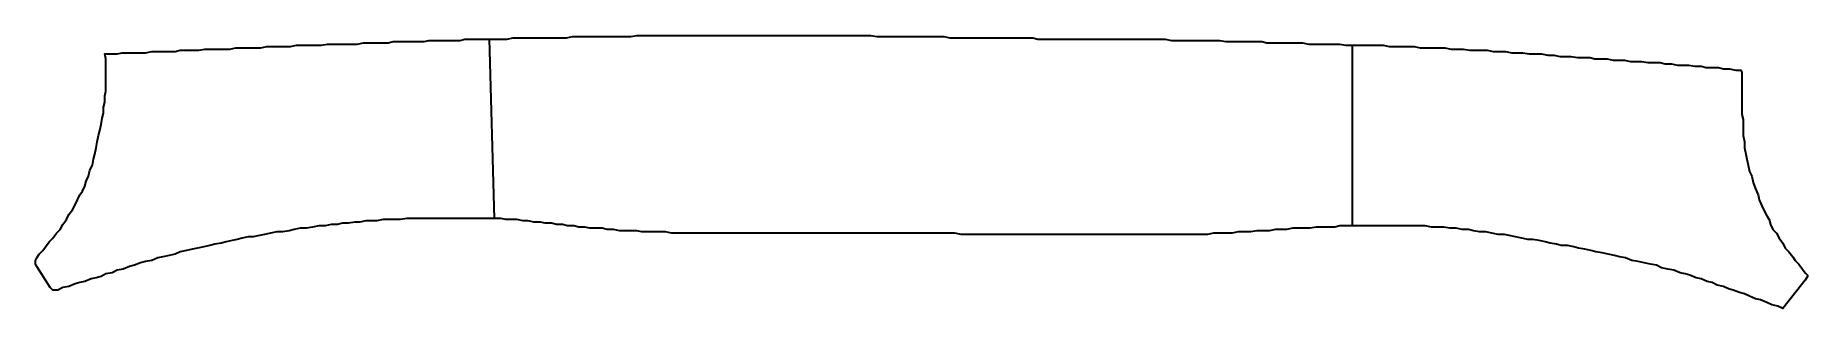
# Model space of a CAD drawing. Extents: x 0 to 1432, y -221 to 0.
import ezdxf

# ---------------------------------------------------------------- set-up
doc = ezdxf.new("R2010")
doc.units = 0
doc.linetypes.add('Solid', pattern=[0])
doc.layers.add('zone_0_q4', color=7, linetype='Continuous')

msp = doc.modelspace()

# ---------------------------------------------------------------- linework, layer by layer
at = {"color": 3, "linetype": 'Solid', "lineweight": 35}
msp.add_lwpolyline([(773, -2), (777, -2), (782, -2), (787, -2), (792, -2), (796, -2), (801, -2), (806, -2), (810, -3), (815, -3), (820, -3), (825, -3), (829, -3), (834, -3), (839, -3), (844, -3), (849, -3), (854, -3), (859, -3), (864, -3), (869, -3), (874, -3), (879, -3), (884, -3), (889, -3), (893, -3), (898, -3), (903, -3), (908, -3), (913, -3), (918, -4), (923, -4), (928, -4), (933, -4), (937, -4), (942, -4), (947, -4), (952, -4), (957, -4), (962, -5), (966, -5), (971, -5), (976, -5), (981, -5), (986, -5), (991, -5), (995, -6), (1000, -6), (1005, -6), (1010, -6), (1015, -6), (1020, -6), (1024, -6), (1029, -7), (1034, -7), (1039, -7), (1044, -7), (1049, -7), (1054, -7), (1059, -8), (1064, -8), (1069, -8), (1074, -8), (1079, -8), (1084, -8), (1089, -8), (1094, -9), (1099, -9), (1104, -9), (1109, -9), (1114, -9), (1119, -10), (1124, -10), (1129, -10), (1134, -10), (1139, -10), (1144, -11), (1149, -11), (1154, -11), (1159, -12), (1164, -12), (1168, -12), (1173, -12), (1178, -13), (1183, -13), (1188, -13), (1193, -14), (1198, -14), (1202, -14), (1207, -15), (1212, -15), (1217, -15), (1222, -16), (1227, -16), (1232, -17), (1236, -17), (1241, -17), (1246, -18), (1251, -18), (1256, -18), (1260, -19), (1265, -19), (1270, -19), (1275, -20), (1279, -20), (1284, -20), (1289, -21), (1294, -21), (1298, -21), (1303, -22), (1308, -22), (1313, -22), (1317, -23), (1322, -23), (1327, -24), (1332, -24), (1336, -24), (1341, -25), (1346, -25), (1350, -26), (1355, -26), (1360, -26), (1364, -27), (1369, -27), (1374, -28), (1378, -28), (1379, -30), (1379, -33), (1379, -38), (1379, -42), (1379, -46), (1379, -50), (1379, -55), (1379, -59), (1379, -64), (1380, -68), (1380, -72), (1380, -77), (1380, -81), (1381, -86), (1381, -91), (1382, -96), (1383, -100), (1384, -105), (1385, -110), (1387, -114), (1388, -119), (1390, -124), (1392, -129), (1393, -133), (1395, -138), (1397, -142), (1399, -146), (1401, -149), (1402, -153), (1404, -157), (1407, -160), (1409, -164), (1412, -168), (1414, -172), (1417, -175), (1420, -179), (1422, -182), (1425, -185), (1428, -189), (1430, -192), (1432, -194), (1432, -195), (1430, -198), (1412, -221), (1408, -219), (1403, -218), (1399, -216), (1394, -214), (1390, -213), (1385, -211), (1381, -209), (1377, -208), (1372, -206), (1368, -205), (1364, -203), (1359, -202), (1355, -200), (1351, -199), (1346, -197), (1342, -196), (1337, -194), (1333, -193), (1329, -192), (1324, -190), (1319, -189), (1314, -188), (1310, -186), (1305, -185), (1300, -184), (1295, -183), (1290, -182), (1285, -180), (1280, -179), (1276, -178), (1271, -177), (1266, -176), (1261, -175), (1257, -174), (1252, -173), (1247, -172), (1243, -171), (1238, -170), (1233, -170), (1229, -169), (1224, -168), (1220, -167), (1215, -166), (1210, -165), (1206, -165), (1201, -164), (1196, -163), (1191, -162), (1187, -161), (1182, -161), (1177, -160), (1172, -159), (1167, -159), (1162, -158), (1158, -157), (1153, -157), (1148, -156), (1143, -156), (1138, -155), (1133, -155), (1128, -155), (1123, -154), (1119, -154), (1114, -154), (1109, -154), (1104, -154), (1099, -154), (1094, -154), (1089, -154), (1084, -154), (1079, -154), (1074, -154), (1069, -154), (1064, -154), (1059, -154), (1054, -154), (1050, -155), (1045, -155), (1040, -155), (1035, -155), (1030, -156), (1026, -156), (1021, -156), (1016, -156), (1011, -157), (1006, -157), (1002, -157), (997, -158), (992, -158), (987, -158), (982, -159), (977, -159), (972, -159), (967, -160), (962, -160), (957, -160), (952, -160), (947, -161), (943, -161), (938, -161), (933, -161), (928, -161), (924, -161), (919, -161), (914, -161), (909, -161), (904, -161), (900, -161), (895, -161), (890, -161), (885, -161), (880, -161), (875, -161), (870, -161), (865, -161), (861, -161), (856, -161), (851, -161), (846, -161), (841, -161), (836, -161), (831, -161), (826, -161), (821, -161), (816, -161), (812, -161), (807, -161), (802, -161), (797, -161), (792, -161), (787, -161), (782, -161), (777, -161), (772, -161), (767, -161), (762, -161), (758, -161), (753, -161), (748, -161), (743, -160), (738, -160), (733, -160), (728, -160), (723, -160), (718, -160), (714, -160), (709, -160), (704, -160), (699, -160), (694, -160), (689, -160), (685, -160), (680, -160), (675, -160), (670, -160), (666, -160), (661, -160), (656, -160), (651, -160), (647, -160), (642, -160), (637, -160), (633, -160), (628, -160), (623, -160), (618, -160), (614, -160), (609, -160), (604, -160), (599, -160), (595, -160), (590, -160), (585, -160), (580, -160), (576, -160), (571, -160), (566, -160), (561, -160), (557, -160), (552, -160), (547, -160), (542, -160), (538, -160), (533, -160), (528, -160), (523, -160), (519, -160), (514, -160), (509, -159), (504, -159), (500, -159), (495, -159), (490, -159), (486, -158), (481, -158), (476, -158), (472, -158), (467, -157), (462, -157), (458, -156), (453, -156), (448, -156), (444, -155), (439, -155), (435, -154), (430, -154), (426, -153), (421, -153), (417, -152), (412, -152), (408, -151), (403, -151), (398, -150), (394, -150), (389, -149), (385, -149), (380, -149), (376, -148), (371, -148), (366, -148), (362, -148), (357, -148), (353, -148), (348, -148), (344, -148), (339, -148), (334, -148), (329, -148), (324, -148), (319, -148), (314, -148), (309, -148), (305, -148), (300, -148), (295, -149), (290, -149), (286, -149), (281, -149), (276, -150), (272, -150), (267, -150), (262, -151), (258, -151), (253, -152), (248, -152), (244, -153), (239, -153), (234, -154), (229, -154), (224, -155), (219, -156), (214, -156), (209, -157), (205, -158), (200, -159), (195, -159), (190, -160), (185, -161), (181, -162), (176, -163), (172, -163), (167, -164), (163, -165), (159, -166), (154, -167), (150, -168), (145, -169), (141, -170), (136, -171), (131, -172), (127, -173), (122, -174), (117, -175), (113, -177), (108, -178), (103, -179), (99, -180), (94, -182), (89, -183), (85, -184), (80, -186), (76, -187), (71, -189), (66, -190), (62, -192), (57, -193), (53, -195), (49, -196), (45, -197), (40, -199), (36, -200), (32, -201), (27, -203), (22, -204), (18, -206), (15, -206), (14, -206), (12, -204), (1, -187), (0, -185), (0, -184), (0, -182), (1, -180), (3, -177), (6, -174), (9, -170), (11, -167), (14, -164), (17, -160), (20, -157), (22, -153), (25, -149), (27, -145), (30, -141), (32, -137), (34, -133), (36, -129), (38, -126), (40, -122), (41, -118), (43, -114), (44, -109), (46, -105), (47, -100), (48, -96), (49, -91), (50, -86), (51, -81), (52, -77), (53, -72), (54, -67), (55, -63), (55, -58), (56, -54), (56, -49), (57, -45), (57, -41), (57, -37), (57, -32), (57, -28), (57, -24), (57, -19), (56, -15), (61, -15), (66, -15), (70, -14), (75, -14), (80, -14), (85, -14), (89, -14), (94, -13), (99, -13), (103, -13), (108, -13), (113, -13), (117, -12), (122, -12), (127, -12), (132, -12), (137, -11), (142, -11), (147, -11), (152, -11), (157, -11), (162, -10), (167, -10), (172, -10), (177, -10), (182, -10), (187, -9), (192, -9), (196, -9), (201, -9), (206, -9), (211, -8), (216, -8), (221, -8), (226, -8), (231, -8), (236, -7), (241, -7), (246, -7), (251, -7), (256, -7), (260, -7), (265, -6), (270, -6), (275, -6), (280, -6), (285, -6), (289, -5), (294, -5), (299, -5), (304, -5), (309, -5), (314, -5), (318, -4), (323, -4), (328, -4), (333, -4), (338, -4), (343, -4), (347, -3), (352, -3), (357, -3), (362, -3), (367, -3), (371, -3), (376, -3), (381, -3), (386, -2), (390, -2), (395, -2), (400, -2), (405, -2), (410, -2), (414, -2), (419, -2), (424, -2), (429, -2), (434, -1), (438, -1), (443, -1), (448, -1), (453, -1), (457, -1), (462, -1), (467, -1), (472, -1), (476, -1), (481, -1), (486, 0), (490, 0), (495, 0), (500, 0), (505, 0), (509, 0), (514, 0), (519, 0), (524, 0), (529, 0), (533, 0), (538, 0), (543, 0), (548, 0), (553, 0), (558, 0), (563, 0), (568, 0), (573, 0), (577, 0), (582, 0), (587, 0), (592, 0), (597, 0), (602, 0), (607, 0), (612, 0), (617, 0), (622, 0), (626, 0), (631, 0), (636, 0), (641, 0), (646, 0), (651, 0), (656, 0), (661, 0), (666, 0), (670, 0), (675, 0), (680, -1), (685, -1), (690, -1), (695, -1), (700, -1), (705, -1), (710, -1), (714, -1), (719, -1), (724, -1), (729, -1), (734, -1), (739, -2), (744, -2), (749, -2), (753, -2), (758, -2), (763, -2), (768, -2), (773, -2)], close=True, dxfattribs=at)
at = {"layer": 'zone_0_q4', "color": 5, "linetype": 'Solid', "lineweight": 35}
msp.add_lwpolyline([(367, -3), (371, -3), (376, -3), (381, -3), (386, -2), (390, -2), (395, -2), (400, -2), (405, -2), (410, -2), (414, -2), (419, -2), (424, -2), (429, -2), (434, -1), (438, -1), (443, -1), (448, -1), (453, -1), (457, -1), (462, -1), (467, -1), (472, -1), (476, -1), (481, -1), (486, 0), (490, 0), (495, 0), (500, 0), (505, 0), (509, 0), (514, 0), (519, 0), (524, 0), (529, 0), (533, 0), (538, 0), (543, 0), (548, 0), (553, 0), (558, 0), (563, 0), (568, 0), (573, 0), (577, 0), (582, 0), (587, 0), (592, 0), (597, 0), (602, 0), (607, 0), (612, 0), (617, 0), (622, 0), (626, 0), (631, 0), (636, 0), (641, 0), (646, 0), (651, 0), (656, 0), (661, 0), (666, 0), (670, 0), (675, 0), (680, -1), (685, -1), (690, -1), (695, -1), (700, -1), (705, -1), (710, -1), (714, -1), (719, -1), (724, -1), (729, -1), (734, -1), (739, -2), (744, -2), (749, -2), (753, -2), (758, -2), (763, -2), (768, -2), (773, -2), (777, -2), (782, -2), (787, -2), (792, -2), (796, -2), (801, -2), (806, -2), (810, -3), (815, -3), (820, -3), (825, -3), (829, -3), (834, -3), (839, -3), (844, -3), (849, -3), (854, -3), (859, -3), (864, -3), (869, -3), (874, -3), (879, -3), (884, -3), (889, -3), (893, -3), (898, -3), (903, -3), (908, -3), (913, -3), (918, -4), (923, -4), (928, -4), (933, -4), (937, -4), (942, -4), (947, -4), (952, -4), (957, -4), (962, -5), (966, -5), (971, -5), (976, -5), (981, -5), (986, -5), (991, -5), (995, -6), (1000, -6), (1005, -6), (1010, -6), (1015, -6), (1020, -6), (1024, -6), (1029, -7), (1034, -7), (1039, -7), (1044, -7), (1049, -7), (1054, -7), (1059, -8), (1064, -8), (1064, -154), (1059, -154), (1054, -154), (1050, -155), (1045, -155), (1040, -155), (1035, -155), (1030, -156), (1026, -156), (1021, -156), (1016, -156), (1011, -157), (1006, -157), (1002, -157), (997, -158), (992, -158), (987, -158), (982, -159), (977, -159), (972, -159), (967, -160), (962, -160), (957, -160), (952, -160), (947, -161), (943, -161), (938, -161), (933, -161), (928, -161), (924, -161), (919, -161), (914, -161), (909, -161), (904, -161), (900, -161), (895, -161), (890, -161), (885, -161), (880, -161), (875, -161), (870, -161), (865, -161), (861, -161), (856, -161), (851, -161), (846, -161), (841, -161), (836, -161), (831, -161), (826, -161), (821, -161), (816, -161), (812, -161), (807, -161), (802, -161), (797, -161), (792, -161), (787, -161), (782, -161), (777, -161), (772, -161), (767, -161), (762, -161), (758, -161), (753, -161), (748, -161), (743, -160), (738, -160), (733, -160), (728, -160), (723, -160), (718, -160), (714, -160), (709, -160), (704, -160), (699, -160), (694, -160), (689, -160), (685, -160), (680, -160), (675, -160), (670, -160), (666, -160), (661, -160), (656, -160), (651, -160), (647, -160), (642, -160), (637, -160), (633, -160), (628, -160), (623, -160), (618, -160), (614, -160), (609, -160), (604, -160), (599, -160), (595, -160), (590, -160), (585, -160), (580, -160), (576, -160), (571, -160), (566, -160), (561, -160), (557, -160), (552, -160), (547, -160), (542, -160), (538, -160), (533, -160), (528, -160), (523, -160), (519, -160), (514, -160), (509, -159), (504, -159), (500, -159), (495, -159), (490, -159), (486, -158), (481, -158), (476, -158), (472, -158), (467, -157), (462, -157), (458, -156), (453, -156), (448, -156), (444, -155), (439, -155), (435, -154), (430, -154), (426, -153), (421, -153), (417, -152), (412, -152), (408, -151), (403, -151), (398, -150), (394, -150), (389, -149), (385, -149), (380, -149), (376, -148), (371, -148), (367, -3)], close=True, dxfattribs=at)

doc.saveas('drawing.dxf')
